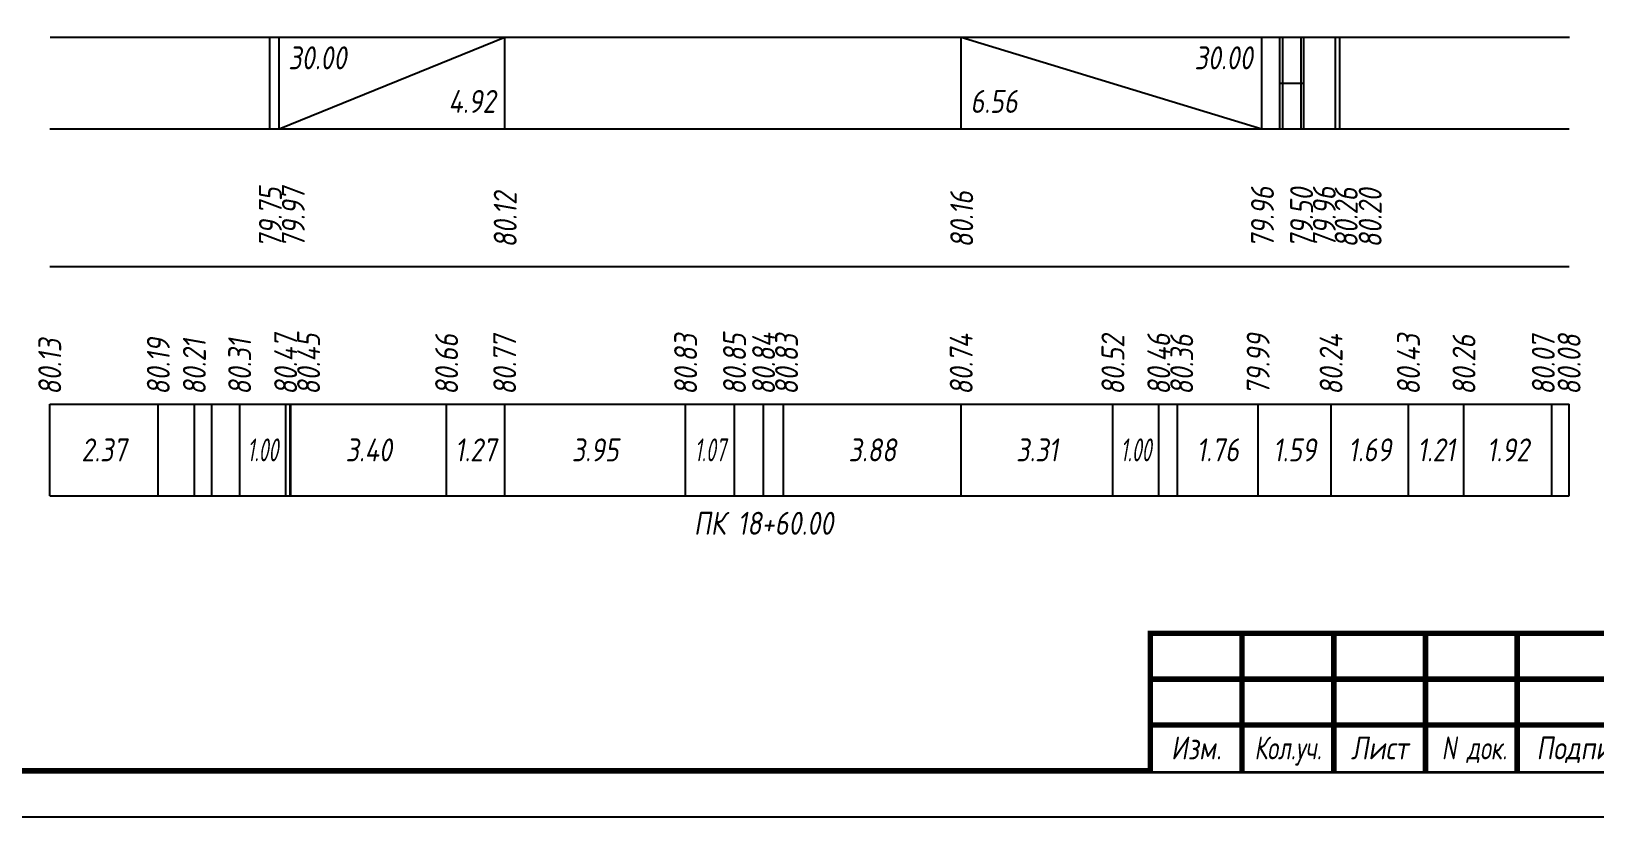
# Model space of a CAD drawing. Extents: x -717 to 1451, y -133302 to 233.
# Drawn here: x 77.9 to 248.4, y -28922.4 to -28836.8 of the extents above; entities that cross this region are included whole.
import ezdxf
from ezdxf.enums import TextEntityAlignment as Align

# ---------------------------------------------------------------- set-up
doc = ezdxf.new("R2010")
doc.units = 0
for name, color, linetype in [('Зарамочное оформление', 7, 'Continuous'), ('Код_510', 7, 'Continuous'), ('Код_516', 1, 'Continuous'), ('Подписи поперечников', 7, 'Continuous'), ('Таблица', 7, 'Continuous')]:
    doc.layers.add(name, color=color, linetype=linetype)
doc.styles.add('М', font='romand.shx', dxfattribs={"width": 0.8, "oblique": 10, "height": 2.5})

# ---------------------------------------------------------------- blocks, each defined once
blk = doc.blocks.new('Штамп')
at = {"linetype": 'Continuous'}
blk.add_wipeout([(199.95, -411.25), (384.95, -411.25), (384.95, -426.25), (199.95, -426.25)], dxfattribs=at).dxf.layer = 'Зарамочное оформление'
at = {"layer": 'Зарамочное оформление', "linetype": 'Continuous', "lineweight": -3, "const_width": 0.6, "flags": 128}
for points in [[(199.95, -426.25), (199.95, -411.25), (384.95, -411.25)], [(209.95, -411.25), (209.95, -426.25)], [(219.95, -411.25), (219.95, -426.25)], [(229.95, -411.25), (229.95, -426.25)], [(239.95, -411.25), (239.95, -426.25)], [(199.95, -416.25), (264.95, -416.25)], [(199.95, -421.25), (264.95, -421.25)]]:
    blk.add_lwpolyline(points, dxfattribs=at)
at = {"layer": 'Зарамочное оформление', "linetype": 'Continuous', "style": 'М', "oblique": 10}
for s, width, p in [('Изм.', 0.8, (204.95, -423.75)), ('Кол.уч.', 0.7, (214.95, -423.75)), ('Лист', 0.8, (224.95, -423.75)), ('N док.', 0.7, (235.28, -423.75)), ('Подпись', 0.8, (247.45, -423.75))]:
    blk.add_text(s, height=2.5, dxfattribs=dict(at, width=width)).set_placement(p, align=Align.MIDDLE_CENTER)
blk = doc.blocks.new('шифр')
blk.add_blockref('Штамп', (0, -28551))

msp = doc.modelspace()

# ---------------------------------------------------------------- linework, layer by layer
at = {"flags": 128}
msp.add_lwpolyline([(-30.054, -28922.421), (389.946, -28922.421), (389.946, -28625.421), (-30.054, -28625.421)], close=True, dxfattribs=at)
at = {"const_width": 0.6, "flags": 128}
msp.add_lwpolyline([(-10.054, -28917.421), (384.946, -28917.421), (384.946, -28630.421), (-10.054, -28630.421)], close=True, dxfattribs=at)
at = {"layer": 'Код_510'}
for p, q in [((79.946, -28887.421), (79.946, -28877.421)), ((91.781, -28887.421), (91.781, -28877.421)), ((95.712, -28887.421), (95.712, -28877.421)), ((97.632, -28887.421), (97.632, -28877.421)), ((100.654, -28887.421), (100.654, -28877.421)), ((105.668, -28887.421), (105.668, -28877.421)), ((106.148, -28887.421), (106.148, -28877.421)), ((106.236, -28887.421), (106.236, -28877.421)), ((123.22, -28887.421), (123.22, -28877.421)), ((129.55, -28887.421), (129.55, -28877.421)), ((149.282, -28887.421), (149.282, -28877.421)), ((154.61, -28887.421), (154.61, -28877.421)), ((157.784, -28887.421), (157.784, -28877.421)), ((159.951, -28887.421), (159.951, -28877.421)), ((179.329, -28887.421), (179.329, -28877.421)), ((195.87, -28887.421), (195.87, -28877.421)), ((200.872, -28887.421), (200.872, -28877.421)), ((202.896, -28887.421), (202.896, -28877.421)), ((211.704, -28887.421), (211.704, -28877.421)), ((219.659, -28887.421), (219.659, -28877.421)), ((228.096, -28887.421), (228.096, -28877.421)), ((234.15, -28887.421), (234.15, -28877.421)), ((243.744, -28887.421), (243.744, -28877.421)), ((245.614, -28887.421), (245.614, -28877.421))]:
    msp.add_line(p, q, dxfattribs=at)
at = {"layer": 'Код_516'}
for p, q in [((103.946, -28847.421), (103.946, -28837.421)), ((104.946, -28847.421), (104.946, -28837.421)), ((104.946, -28847.421), (104.946, -28837.421)), ((104.946, -28847.421), (129.55, -28837.421)), ((129.55, -28847.421), (129.55, -28837.421)), ((179.329, -28847.421), (179.329, -28837.421)), ((179.329, -28837.421), (212.121, -28847.421)), ((212.121, -28847.421), (212.121, -28837.421)), ((212.121, -28847.421), (212.121, -28837.421)), ((214.087, -28847.421), (214.087, -28837.421)), ((214.39, -28847.421), (214.39, -28837.421)), ((216.39, -28847.421), (216.39, -28837.421)), ((216.693, -28847.421), (216.693, -28837.421)), ((220.14, -28847.421), (220.14, -28837.421)), ((220.14, -28847.421), (220.14, -28837.421)), ((220.614, -28847.421), (220.614, -28837.421)), ((214.087, -28842.421), (214.39, -28842.421)), ((214.39, -28842.421), (216.39, -28842.421)), ((216.39, -28842.421), (216.693, -28842.421))]:
    msp.add_line(p, q, dxfattribs=at)
at = {"layer": 'Таблица'}
for p, q in [((80, -28837.421), (245.668, -28837.421)), ((79.946, -28847.421), (245.614, -28847.421)), ((79.946, -28862.421), (245.614, -28862.421)), ((79.946, -28877.421), (245.614, -28877.421)), ((79.946, -28887.421), (245.614, -28887.421))]:
    msp.add_line(p, q, dxfattribs=at)

# ---------------------------------------------------------------- texts
at = {"layer": 'Код_510', "style": 'М', "oblique": 10, "width": 0.8}
for s, p in [('80.13', (79.946, -28876.421)), ('80.19', (91.781, -28876.421)), ('80.21', (95.712, -28876.421)), ('80.31', (100.654, -28876.421)), ('80.47', (105.668, -28876.421)), ('80.45', (108.168, -28876.421)), ('80.66', (123.22, -28876.421)), ('80.77', (129.55, -28876.421)), ('80.83', (149.282, -28876.421)), ('80.85', (154.61, -28876.421)), ('80.84', (157.784, -28876.421)), ('80.83', (160.284, -28876.421)), ('80.74', (179.329, -28876.421)), ('80.52', (195.87, -28876.421)), ('80.46', (200.872, -28876.421)), ('80.36', (203.372, -28876.421)), ('79.99', (211.704, -28876.421)), ('80.24', (219.659, -28876.421)), ('80.43', (228.096, -28876.421)), ('80.26', (234.15, -28876.421)), ('80.07', (242.801, -28876.421)), ('80.08', (245.614, -28876.421))]:
    msp.add_text(s, height=2.5, rotation=90, dxfattribs=at).set_placement(p, align=Align.MIDDLE_LEFT)
at = {"layer": 'Код_510', "style": 'М', "oblique": 10}
for s, width, p in [('2.37', 0.8, (85.864, -28882.421)), ('1.00', 0.6, (103.161, -28882.421)), ('3.40', 0.8, (114.728, -28882.421)), ('1.27', 0.8, (126.385, -28882.421)), ('3.95', 0.8, (139.416, -28882.421)), ('1.07', 0.6, (151.946, -28882.421)), ('3.88', 0.8, (169.64, -28882.421)), ('3.31', 0.8, (187.599, -28882.421)), ('1.00', 0.6, (198.371, -28882.421)), ('1.76', 0.8, (207.3, -28882.421)), ('1.59', 0.8, (215.681, -28882.421)), ('1.69', 0.8, (223.877, -28882.421)), ('1.21', 0.8, (231.123, -28882.421)), ('1.92', 0.8, (238.947, -28882.421))]:
    msp.add_text(s, height=2.5, dxfattribs=dict(at, width=width)).set_placement(p, align=Align.MIDDLE_CENTER)
at = {"layer": 'Код_516', "style": 'М', "oblique": 10, "width": 0.8}
msp.add_text('30.00', height=2.5, dxfattribs=at).set_placement((105.946, -28838.421), align=Align.TOP_LEFT)
msp.add_text('30.00', height=2.5, dxfattribs=at).set_placement((211.121, -28838.421), align=Align.TOP_RIGHT)
msp.add_text('4.92', height=2.5, dxfattribs=at).set_placement((128.55, -28846.421), align=Align.BOTTOM_RIGHT)
msp.add_text('6.56', height=2.5, dxfattribs=at).set_placement((180.329, -28846.421), align=Align.BOTTOM_LEFT)
for s, p in [('79.75', (104, -28860.371)), ('79.97', (106.5, -28860.371)), ('80.12', (129.604, -28860.371)), ('80.16', (179.384, -28860.371)), ('79.96', (212.176, -28860.371)), ('79.50', (216.444, -28860.371)), ('79.96', (218.92, -28860.371)), ('80.26', (221.305, -28860.371)), ('80.20', (223.919, -28860.371))]:
    msp.add_text(s, height=2.5, rotation=90, dxfattribs=at).set_placement(p, align=Align.MIDDLE_LEFT)
at = {"layer": 'Подписи поперечников', "style": 'М', "oblique": 10, "width": 0.8}
msp.add_text('ПК 18+60.00', height=2.5, dxfattribs=at).set_placement((157.784, -28892.421), align=Align.BOTTOM_CENTER)

# ---------------------------------------------------------------- next in the draw order: block references
msp.add_blockref('шифр', (0, 59.829))

doc.saveas('drawing.dxf')
